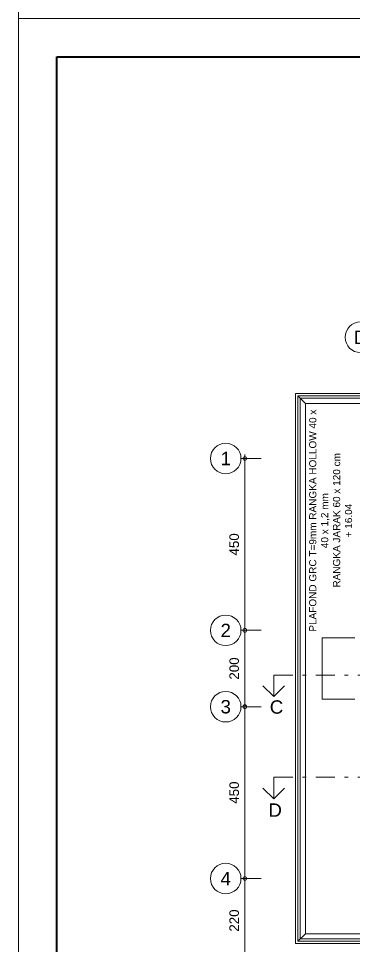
# Model space of a CAD drawing. Header units: millimetres. Extents: x -11 to 1625, y -267 to 180.
# Drawn here: x 911.21 to 919.99, y -181.27 to -157 of the extents above; entities that cross this region are included whole.
import ezdxf
from ezdxf.enums import TextEntityAlignment as Align

# ---------------------------------------------------------------- set-up
doc = ezdxf.new("R2010")
doc.units = ezdxf.units.MM
doc.linetypes.add('DASHDOT', pattern=[1, 0.5, -0.25, 0, -0.25])
for name, color, linetype, lineweight in [('atap', 7, 'Continuous', 20), ('GRS KOP', 1, 'Continuous', 35), ('kop', 7, 'Continuous', 20), ('lan', 7, 'Continuous', 15), ('not', 7, 'Continuous', 20), ('u', 6, 'Continuous', 20)]:
    doc.layers.add(name, color=color, linetype=linetype, lineweight=lineweight)
doc.styles.add('BARU', font='complex.shx')
doc.styles.add('S', font='SIMPLEX', dxfattribs={"width": 1.1})
doc.styles.get("Standard").update_dxf_attribs({"font": 'ARIALUNI.TTF'})
doc.dimstyles.new('SK100', dxfattribs={"dimtxt": 0.25, "dimasz": 0.1, "dimexe": 0.1, "dimexo": 0, "dimgap": 0.15, "dimtad": 1, "dimdec": 0, "dimlfac": 100, "dimzin": 12, "dimdsep": 46, "dimtxsty": 'Standard', "dimblk": 'BULAT', "dimcen": 0.1, "dimclrd": 256, "dimclre": 256, "dimclrt": 256, "dimadec": 0, "dimazin": 3, "dimtfac": 1, "dimtdec": 0, "dimtofl": 0, "dimtmove": 0, "dimatfit": 3, "dimldrblk": 'BULAT', "dimfxl": 0, "dimtolj": 1, "dimtzin": 0, "dimlwd": -1, "dimlwe": -1, "dimarcsym": 0})

# ---------------------------------------------------------------- blocks, each defined once
blk = doc.blocks.new('BULAT')
for p, q in [((-1, 0), (1, 0)), ((0, -1), (0, 1))]:
    blk.add_line(p, q)
blk.add_circle((0, 0), 0.5)
blk = doc.blocks.new('*D2736')
at = {"layer": 'Defpoints', "color": 0, "ltscale": 0.15}
for p in [(917.141, -175.021), (917.566, -175.021), (917.566, -179.521)]:
    blk.add_point(p, dxfattribs=at)
at = {"layer": 'u', "ltscale": 0.15}
for p, q in [((917.566, -175.021), (917.041, -175.021)), ((917.141, -179.421), (917.141, -175.121)), ((917.566, -179.521), (917.041, -179.521))]:
    blk.add_line(p, q, dxfattribs=at)
at = {"layer": 'u', "ltscale": 0.15, "xscale": 0.1, "yscale": 0.1, "zscale": 0.1}
for p, rotation in [((917.141, -175.021), 90), ((917.141, -179.521), 270)]:
    blk.add_blockref('BULAT', p, dxfattribs=dict(at, rotation=rotation))
at = {"layer": 'u', "ltscale": 0.15, "insert": (916.864, -177.271), "char_height": 0.25, "attachment_point": 5, "rotation": 90}
blk.add_mtext('\\A1;450', dxfattribs=at)
blk = doc.blocks.new('*D2737')
at = {"layer": 'Defpoints', "color": 0, "ltscale": 0.15}
for p in [(917.141, -179.521), (917.566, -179.521), (917.566, -181.721)]:
    blk.add_point(p, dxfattribs=at)
at = {"layer": 'u', "ltscale": 0.15}
for p, q in [((917.566, -179.521), (917.041, -179.521)), ((917.141, -181.621), (917.141, -179.621)), ((917.566, -181.721), (917.041, -181.721))]:
    blk.add_line(p, q, dxfattribs=at)
at = {"layer": 'u', "ltscale": 0.15, "xscale": 0.1, "yscale": 0.1, "zscale": 0.1}
for p, rotation in [((917.141, -179.521), 90), ((917.141, -181.721), 270)]:
    blk.add_blockref('BULAT', p, dxfattribs=dict(at, rotation=rotation))
at = {"layer": 'u', "ltscale": 0.15, "insert": (916.864, -180.621), "char_height": 0.25, "attachment_point": 5, "rotation": 90}
blk.add_mtext('\\A1;220', dxfattribs=at)
blk = doc.blocks.new('*D2738')
at = {"layer": 'Defpoints', "color": 0, "ltscale": 0.15}
for p in [(917.141, -173.021), (917.566, -173.021), (917.566, -175.021)]:
    blk.add_point(p, dxfattribs=at)
at = {"layer": 'u', "ltscale": 0.15}
for p, q in [((917.566, -173.021), (917.041, -173.021)), ((917.141, -174.921), (917.141, -173.121)), ((917.566, -175.021), (917.041, -175.021))]:
    blk.add_line(p, q, dxfattribs=at)
at = {"layer": 'u', "ltscale": 0.15, "xscale": 0.1, "yscale": 0.1, "zscale": 0.1}
for p, rotation in [((917.141, -173.021), 90), ((917.141, -175.021), 270)]:
    blk.add_blockref('BULAT', p, dxfattribs=dict(at, rotation=rotation))
at = {"layer": 'u', "ltscale": 0.15, "insert": (916.864, -174.021), "char_height": 0.25, "attachment_point": 5, "rotation": 90}
blk.add_mtext('\\A1;200', dxfattribs=at)
blk = doc.blocks.new('*D2739')
at = {"layer": 'Defpoints', "color": 0, "ltscale": 0.15}
for p in [(917.566, -168.521), (917.141, -173.021), (917.566, -173.021)]:
    blk.add_point(p, dxfattribs=at)
at = {"layer": 'u', "ltscale": 0.15}
for p, q in [((917.566, -168.521), (917.041, -168.521)), ((917.141, -168.621), (917.141, -172.921)), ((917.566, -173.021), (917.041, -173.021))]:
    blk.add_line(p, q, dxfattribs=at)
at = {"layer": 'u', "ltscale": 0.15, "xscale": 0.1, "yscale": 0.1, "zscale": 0.1}
for p, rotation in [((917.141, -168.521), 90), ((917.141, -173.021), 270)]:
    blk.add_blockref('BULAT', p, dxfattribs=dict(at, rotation=rotation))
at = {"layer": 'u', "ltscale": 0.15, "insert": (916.864, -170.771), "char_height": 0.25, "attachment_point": 5, "rotation": 90}
blk.add_mtext('\\A1;450', dxfattribs=at)
blk = doc.blocks.new('NAV')
blk.add_circle((0, -0.4), 0.4)
at = {"style": 'S', "width": 0.75, "flags": 4}
blk.add_attdef('AV', text='', height=0.3, dxfattribs=at).set_placement((0, -0.4), align=Align.MIDDLE)
blk = doc.blocks.new('kop')
at = {"layer": 'GRS KOP'}
blk.add_lwpolyline([(1, 54), (83, 54), (83, 1), (1, 1)], close=True, dxfattribs=at)
at = {"layer": 'kop', "color": 7}
for p, q in [((84, 55), (0, 55)), ((0, 55), (0, 0)), ((0, 0), (84, 0))]:
    blk.add_line(p, q, dxfattribs=at)
at = {"layer": 'kop', "style": 'BARU', "flags": 4}
for p, height in [((73.8, 5.4), 0.35), ((80.303, 5.382), 0.25), ((73.8, 4.9), 0.35), ((80.303, 4.882), 0.25), ((73.8, 4.4), 0.35), ((80.303, 4.382), 0.25)]:
    blk.add_attdef('-', p, '', height=height, dxfattribs=at)
at = {"layer": 'kop', "flags": 4}
for tag, p in [('AR-00', (78.057, 2.648)), ('00', (81.238, 2.647))]:
    blk.add_attdef(tag, text='', height=0.35, dxfattribs=at).set_placement(p, align=Align.MIDDLE)

msp = doc.modelspace()

# ---------------------------------------------------------------- linework, layer by layer
at = {"layer": 'atap', "linetype": 'Continuous'}
for p, q in [((918.7270368, -167.0778606), (918.5296183, -166.880442)), ((918.7270368, -180.9649849), (918.5296183, -181.1624035))]:
    msp.add_line(p, q, dxfattribs=at)
for points in [[(935.8750375, -166.8169842), (918.4661605, -166.8169842)], [(918.4661605, -181.2258612), (918.4661605, -166.8169842)], [(918.5296183, -181.1624035), (918.5296183, -166.880442)], [(935.8115798, -166.880442), (918.5296183, -166.880442)], [(918.5946183, -181.0974035), (918.5946183, -166.945442)], [(935.7465798, -166.945442), (918.5946183, -166.945442)], [(918.7270368, -180.9649849), (918.7270368, -167.0778606)], [(935.6141612, -167.0778606), (918.7270368, -167.0778606)], [(935.6141612, -180.9649849), (918.7270368, -180.9649849)], [(935.8750375, -181.2258612), (918.4661605, -181.2258612)], [(935.8115798, -181.1624035), (918.5296183, -181.1624035)], [(935.7465798, -181.0974035), (918.5946183, -181.0974035)]]:
    msp.add_lwpolyline(points, dxfattribs=at)
at = {"layer": 'lan'}
for p, q in [((919.170599, -174.8214227), (919.170599, -173.2214227)), ((920.020599, -173.2214227), (919.170599, -173.2214227)), ((917.9004751, -174.7571465), (917.9004751, -174.1914611)), ((917.9004751, -174.7571465), (917.6176324, -174.4743038)), ((917.9004751, -174.7571465), (918.1833178, -174.4743038)), ((920.020599, -174.8214227), (919.170599, -174.8214227)), ((917.9004751, -177.4362787), (917.9004751, -176.8705933)), ((917.9004751, -177.4362787), (917.6176324, -177.153436)), ((917.9004751, -177.4362787), (918.1833178, -177.153436))]:
    msp.add_line(p, q, dxfattribs=at)
at = {"layer": 'not', "linetype": 'DASHDOT'}
for p, q in [((917.9004751, -174.1914611), (920.3977504, -174.1914611)), ((917.9004751, -176.8705933), (920.3977504, -176.8705933))]:
    msp.add_line(p, q, dxfattribs=at)

# ---------------------------------------------------------------- block references
at = {"layer": 'kop'}
for p in [(911.2141622, -157), (911.2141622, -212)]:
    msp.add_blockref('kop', p, dxfattribs=at)
at = {"layer": 'not'}
ref = msp.add_blockref('NAV', (920.170599, -164.9468052), dxfattribs=at)
ref.add_attrib('AV', 'D', dxfattribs={"layer": '0', "height": 0.35, "flags": 4}).set_placement((920.170599, -165.3468052), align=Align.MIDDLE)
ref = msp.add_blockref('NAV', (916.6413665, -168.1214227), dxfattribs=at)
ref.add_attrib('AV', '1', dxfattribs={"layer": '0', "height": 0.35, "flags": 4}).set_placement((916.6413665, -168.5214227), align=Align.MIDDLE)
ref = msp.add_blockref('NAV', (916.6413665, -172.6214227), dxfattribs=at)
ref.add_attrib('AV', '2', dxfattribs={"layer": '0', "height": 0.35, "flags": 4}).set_placement((916.6413665, -173.0214227), align=Align.MIDDLE)
ref = msp.add_blockref('NAV', (916.6413665, -174.6214227), dxfattribs=at)
ref.add_attrib('AV', '3', dxfattribs={"layer": '0', "height": 0.35, "flags": 4}).set_placement((916.6413665, -175.0214227), align=Align.MIDDLE)
ref = msp.add_blockref('NAV', (916.6413665, -179.1214227), dxfattribs=at)
ref.add_attrib('AV', '4', dxfattribs={"layer": '0', "height": 0.35, "flags": 4}).set_placement((916.6413665, -179.5214227), align=Align.MIDDLE)

# ---------------------------------------------------------------- texts
at = {"layer": 'not', "insert": (918.8269294, -173.1029264), "char_height": 0.1875, "attachment_point": 1, "rotation": 90}
msp.add_mtext_dynamic_manual_height_columns('\\pi0.04765;PLAFOND GRC T=9mm RANGKA HOLLOW 40 x \\P\\pi2.2338;40 x 1,2 mm\\P\\pi1.2014;{\\A1;RANGKA JARAK 60 x 120 cm}\\P\\pi2.5167;+ 16.04', width=5.88797597, gutter_width=4.3707989, heights=[0], dxfattribs=at)
at = {"layer": 'not', "char_height": 0.35}
for s, insert, attachment_point in [('\\pi0.054239;C', (917.740735, -174.8538467), 1), ('D', (918.1119834, -177.9042135), 9)]:
    msp.add_mtext_dynamic_manual_height_columns(s, width=0.417653289, gutter_width=4.3707989, heights=[0], dxfattribs=dict(at, insert=insert, attachment_point=attachment_point))

# ---------------------------------------------------------------- dimensions: what is measured, and where the dimension line sits
at = {"layer": 'u', "ltscale": 0.15}
for base, p1, p2, angle, picture, middle in [((917.1413665, -173.0214227), (917.5663665, -168.5214227), (917.5663665, -173.0214227), 270, '*D2739', (917.1413665, -170.7714227)), ((917.1413665, -173.0214227), (917.5663665, -175.0214227), (917.5663665, -173.0214227), 90, '*D2738', (917.1413665, -174.0214227)), ((917.1413665, -175.0214227), (917.5663665, -179.5214227), (917.5663665, -175.0214227), 90, '*D2736', (917.1413665, -177.2714227)), ((917.1413665, -179.5214227), (917.5663665, -181.7214227), (917.5663665, -179.5214227), 90, '*D2737', (917.1413665, -180.6214227))]:
    dim = msp.add_linear_dim(base=base, p1=p1, p2=p2, angle=angle, dimstyle='SK100', dxfattribs=at)
    dim.commit()
    dim.dimension.update_dxf_attribs({"geometry": picture, "text_midpoint": middle, "dimtype": 160})

doc.saveas('drawing.dxf')
